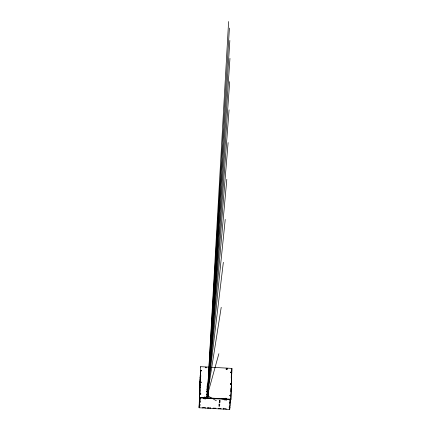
<?xml version="1.0" encoding="UTF-8"?>
<svg xmlns="http://www.w3.org/2000/svg" width="431" height="431" viewBox="0 0 431 431"><rect width="100%" height="100%" fill="white"/><g stroke="black" fill="none" stroke-linecap="round" stroke-linejoin="round"><path stroke-width="0.65" d="M230.445 400.189L230.429 400.668L229.782 400.631L229.89 399.316L230.537 399.348L229.707 409.45L199.111 407.764L200.092 377.47M199.828 389.743L199.812 390.222L199.968 387.986M199.952 385.896L199.936 386.375L200.097 384.14M200.076 382.049L200.059 382.529L200.221 380.293M199.607 397.888L200.641 366.673L231.889 368.392L230.892 399.171L230.854 399.607L199.607 397.888L199.645 397.447L230.892 399.171M200.507 372.68L200.523 372.201M199.833 398.982L199.849 398.503L200.501 398.54M200.092 393.104L200.194 389.893M200.523 379.636L200.63 376.425M203.858 398.761L203.911 397.845L203.858 398.761L205.646 398.864L205.7 397.942L205.646 398.864M204.375 397.867L204.359 398.352L204.396 397.91M207.952 407.327L207.898 408.249L207.936 407.812L210.538 407.952L210.506 408.394L210.522 407.909M215.726 408.2L215.71 408.68L215.748 408.238L213.146 408.098L213.108 408.534M219.762 404.009L219.6 406.244L218.953 406.212L219.11 403.976M220.052 400.496L219.891 402.732L219.239 402.699L219.401 400.458M223.576 408.189L223.522 409.111L223.56 408.669L226.162 408.814L226.13 409.251M224.691 399.909L224.707 399.429L226.517 399.569L226.48 400.011L224.691 399.909L224.723 399.472M225.23 399.058L225.246 398.578L225.192 399.499L225.23 399.058L221.9 398.874M226.194 369.243L226.21 368.764L226.173 369.2M226.065 398.578C224.082 398.643 227.137 397.193 226.049 399.542L226.081 399.106M227.045 369.292L227.062 368.812L227.029 369.248M226.48 400.011L226.534 399.09M229.707 409.45L229.793 406.805M229.955 402.522L229.982 401.035M230.014 405.458L229.998 405.937L229.346 405.9L229.2 407.656L229.852 407.694L229.868 407.214L229.217 407.176M230.159 403.702L230.143 404.181L229.491 404.143L229.637 402.387L230.289 402.425L230.299 401.945L229.653 401.907M230.79 391.58L230.892 388.369M231.226 378.111L231.328 374.905M230.854 399.607L231.889 368.392M228.608 21.55L207.543 391.51L229.949 58.401M229.405 28.101L207.553 391.51L229.852 40.449M207.456 393.525L207.359 394.866L226.825 179.307M207.602 391.515L229.685 81.664M229.066 109.878L207.365 394.866L228.107 142.602M200.329 382.512L200.738 382.222L201.18 382.518M226.092 398.864C225.801 397.775 224.589 399.515 226.054 398.982M231.129 384.231L230.396 383.919L231.129 383.886L230.72 383.428L230.289 384.242M200.604 367.115L200.641 366.673M200.076 377.949L200.62 371.032M200.006 380.115L200.043 379.679M199.946 382.038L199.979 381.602M199.882 383.962L199.919 383.525M199.693 389.732L199.731 389.295M199.634 391.655L199.666 391.219M200.404 382.642L200.517 381.844L201.223 382.119L200.507 382.319L201.094 382.238M199.569 393.578L199.607 393.142M199.51 395.502L199.542 395.065M199.445 397.425L199.483 396.989M199.257 403.195L199.294 402.759M199.197 405.118L199.235 404.682M200.032 394.182L200.07 393.745L200.722 393.778M199.127 407.284L199.273 405.528L199.257 406.007L199.909 406.045L200.054 404.289L199.402 404.251L199.558 402.015L199.542 402.495L200.194 402.532L200.34 400.776L199.688 400.738L199.849 398.503M199.111 407.764L199.941 397.668L202.495 397.808M200.593 397.7L200.485 399.02L199.418 398.912L199.386 399.348L200.032 399.386M202.694 407.963L202.726 407.521L205.334 407.667L205.296 408.109M218.318 408.825L218.35 408.383L220.958 408.529L220.92 408.965M230.353 384.29L230.386 383.854L231.038 383.886L231.005 384.328M231.377 372.788L231.415 372.346L230.763 372.309M216.34 400.76L207.311 395.539L225.23 219.427M218.873 353.711L207.311 395.539L223.35 262.323M207.311 395.539L221.222 307.319M200.808 394.139L200.808 393.519L200.377 393.32L200.032 393.756L200.711 393.886L199.979 394.155M205.371 367.837L205.808 367.562L206.223 367.864M230.65 372.599L231.059 372.33L231.495 372.605M230.741 395.83L230.515 394.995L229.949 395.346L230.682 395.513L229.938 395.583M204.423 397.592L205.231 397.592M227.029 369.151C227.396 368.446 226.394 367.848 226.259 368.667C227.514 369.297 226.173 368.171 226.243 369.146M200.727 370.87L201.519 370.875M201.514 370.752C199.989 368.963 201.697 371.98 200.814 370.66M200.889 375.751L200.237 375.713L200.221 376.193L200.873 376.231M200.507 385.481L199.855 385.449L199.817 385.885L200.469 385.923M200.442 387.404L199.795 387.372L199.758 387.808L200.41 387.846M206.578 394.376L208.534 394.484M206.562 394.855L208.518 394.963M206.422 396.612L208.372 396.719M206.584 398.028L209.913 398.217M214.573 398.47L217.903 398.653M203.874 398.282L205.684 398.422M219.384 400.943L220.036 400.975M200.011 400.873L199.359 400.835L199.321 401.272L199.973 401.309M219.093 404.456L219.745 404.488M206.53 391.229A5.705 3.852 1.9 0 1 208.388 391.289M206.519 391.467A5.705 3.852 1.9 0 1 208.378 391.531M206.691 389.22A2.349 1.584 1.9 0 1 208.345 389.274M206.853 396.401A0.652 0.479 4.7 0 0 207.489 396.919A0.652 0.479 4.7 0 0 208.157 396.472L208.496 385.896A0.652 0.479 4.7 0 0 207.861 385.379A0.652 0.479 4.7 0 0 207.192 385.82L206.815 396.838A0.652 0.479 4.7 0 0 206.966 397.166M208.001 397.172A0.652 0.479 4.7 0 0 208.119 396.913L208.459 386.332A0.652 0.479 4.7 0 0 207.823 385.815A0.652 0.479 4.7 0 0 207.16 386.262M205.231 397.915L205.215 398.395L205.253 397.958M205.409 367.395C206.535 368.494 206.126 366.296 205.409 367.395M204.445 397.21C205.544 398.292 205.221 396.164 204.45 397.172M230.687 372.163C231.776 373.257 231.452 371.107 230.698 372.12M230.014 395.394L229.976 395.83L230.628 395.868L230.666 395.426L230.014 395.394"/></g></svg>
